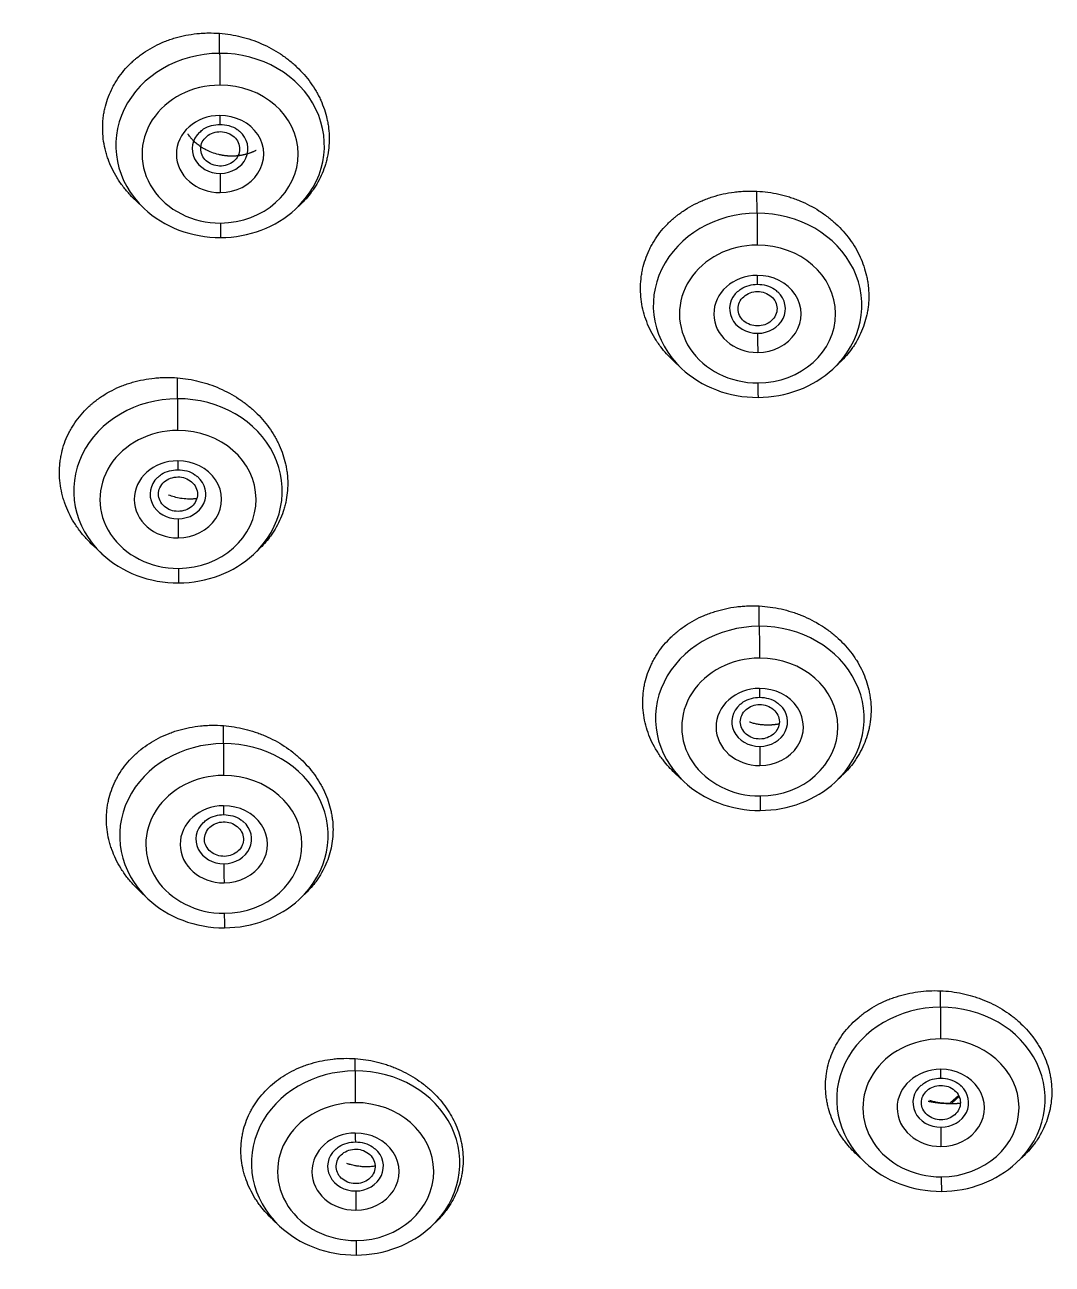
# Model space of a CAD drawing. Header units: millimetres. Extents: x 11618 to 13994, y -5897 to -2537.
# Drawn here: x 12345.42 to 12363.85, y -3998.2 to -3975.97 of the extents above; entities that cross this region are included whole.
import ezdxf

# ---------------------------------------------------------------- set-up
doc = ezdxf.new("R2010")
doc.units = ezdxf.units.MM
doc.layers.add('DIM', color=3, linetype='Continuous', lineweight=13)
doc.styles.get("Standard").update_dxf_attribs({"font": 'arial.ttf'})
doc.dimstyles.get("Standard").update_dxf_attribs({"dimtxt": 0.18, "dimasz": 0.18, "dimexe": 0.18, "dimexo": 0.0625, "dimgap": 0.09, "dimtad": 0, "dimtih": 1, "dimtoh": 1, "dimdec": 1, "dimdsep": 46, "dimtxsty": 'Standard', "dimcen": 0.09, "dimadec": 0, "dimazin": 0, "dimtfac": 1, "dimtdec": 1, "dimtofl": 0, "dimtmove": 0, "dimatfit": 3, "dimfxl": 1, "dimtolj": 1, "dimtzin": 0, "dimarcsym": 0})

# ---------------------------------------------------------------- blocks, each defined once
blk = doc.blocks.new('*D7')
at = {"layer": 'Defpoints', "color": 0, "transparency": 16777216}
for p in [(12331.318, -3489.71), (12736.437, -5533.88), (12816.946, -5533.88)]:
    blk.add_point(p, dxfattribs=at)
at = {"layer": 'DIM', "color": 0, "lineweight": -2, "transparency": 16777216}
for p, q in [((12331.381, -3489.71), (12817.126, -3489.71)), ((12816.946, -3507.71), (12816.946, -4494.996)), ((12816.946, -5515.88), (12816.946, -4528.595)), ((12736.499, -5533.88), (12817.126, -5533.88))]:
    blk.add_line(p, q, dxfattribs=at)
at = {"layer": 'DIM', "color": 0, "transparency": 16777216}
for points in [[(12813.946, -3507.71), (12819.946, -3507.71), (12816.946, -3489.71)], [(12813.946, -5515.88), (12819.946, -5515.88), (12816.946, -5533.88)]]:
    blk.add_solid(points, dxfattribs=at)
at = {"layer": 'DIM', "color": 3, "transparency": 16777216, "insert": (12816.946, -4511.795), "char_height": 18, "attachment_point": 5}
blk.add_mtext('\\A1;(2280)', dxfattribs=at)

msp = doc.modelspace()

# ---------------------------------------------------------------- linework, layer by layer
at = {"linetype": 'Continuous', "lineweight": 13}
for p, q in [((12348.917, -3976.485), (12348.917, -3976.124)), ((12358.554, -3979.351), (12358.553, -3978.955)), ((12348.161, -3982.677), (12348.161, -3982.302)), ((12358.595, -3986.758), (12358.594, -3986.393)), ((12348.985, -3988.862), (12348.984, -3988.539)), ((12361.842, -3993.588), (12361.842, -3993.293)), ((12351.347, -3994.731), (12351.347, -3994.509)), ((12362.177, -3995.191), (12362.054, -3995.301))]:
    msp.add_line(p, q, dxfattribs=at)
at = {"linetype": 'Continuous', "lineweight": 18}
for p, q in [((12347.414, -3979.125), (12347.563, -3979.266)), ((12350.289, -3979.266), (12350.36, -3979.199)), ((12357.05, -3981.991), (12357.2, -3982.132)), ((12359.926, -3982.132), (12360.022, -3982.043)), ((12346.641, -3985.301), (12346.808, -3985.458)), ((12349.534, -3985.458), (12349.618, -3985.379)), ((12357.083, -3989.391), (12357.241, -3989.539)), ((12359.967, -3989.539), (12360.07, -3989.443)), ((12347.473, -3991.495), (12347.631, -3991.643)), ((12350.357, -3991.643), (12350.436, -3991.569)), ((12362.169, -3995.175), (12362.025, -3995.303)), ((12360.344, -3996.232), (12360.488, -3996.369)), ((12363.215, -3996.369), (12363.318, -3996.272)), ((12349.865, -3997.392), (12349.993, -3997.512)), ((12352.719, -3997.512), (12352.779, -3997.455))]:
    msp.add_line(p, q, dxfattribs=at)
at = {"linetype": 'Continuous', "lineweight": 13}
for centre, major_axis, ratio, start_param, end_param in [((12348.926, -3978.135), (-1.87, 0), 0.882948, 4.717224, 7.037094), ((12348.926, -3978.135), (-1.87, 0), 0.882948, 2.377964, 4.717224), ((12348.92, -3976.819), (0.002, -0.5), 0.00227, 3.979346, 5.201076), ((12348.926, -3978.29), (1.4, 0), 0.882948, 1.575631, 4.717224), ((12348.926, -3978.29), (1.4, 0), 0.882948, 4.717224, 7.858816), ((12348.925, -3978.289), (-0.783, 0), 0.882948, 4.717224, 7.858816), ((12348.925, -3978.289), (-0.783, 0), 0.882948, 1.575631, 4.717224), ((12348.921, -3977.457), (0.001, -0.3), 0.00227, 5.201076, 6.276176), ((12348.929, -3978.84), (-0.001, 0.3), 0.00227, 0.828524, 2.059484), ((12358.563, -3981.002), (-1.87, 0), 0.882948, 4.717224, 7.037094), ((12358.563, -3981.002), (-1.87, 0), 0.882948, 2.377964, 4.717224), ((12358.556, -3979.686), (0.002, -0.5), 0.00227, 3.979346, 5.201076), ((12348.933, -3979.291), (-0.002, 0.5), 0.00227, 2.059484, 3.281214), ((12358.563, -3981.157), (1.4, 0), 0.882948, 1.575631, 4.717224), ((12358.563, -3981.157), (1.4, 0), 0.882948, 4.717224, 7.858816), ((12358.562, -3981.156), (-0.783, 0), 0.882948, 4.717224, 7.858816), ((12358.562, -3981.156), (-0.783, 0), 0.882948, 1.575631, 4.717224), ((12358.558, -3980.324), (0.001, -0.3), 0.00227, 5.201076, 6.276176), ((12358.566, -3981.706), (-0.001, 0.3), 0.00227, 0.828524, 2.059484), ((12358.57, -3982.158), (-0.002, 0.5), 0.00227, 2.059484, 3.281214), ((12348.171, -3984.328), (-1.87, 0), 0.882948, 4.717224, 7.037094), ((12348.171, -3984.328), (-1.87, 0), 0.882948, 2.377964, 4.717224), ((12348.164, -3983.011), (0.002, -0.5), 0.00227, 3.979346, 5.201076), ((12348.171, -3984.482), (1.4, 0), 0.882948, 1.575631, 4.717224), ((12348.171, -3984.482), (1.4, 0), 0.882948, 4.717224, 7.858816), ((12348.169, -3984.481), (-0.783, 0), 0.882948, 4.717224, 7.858816), ((12348.169, -3984.481), (-0.783, 0), 0.882948, 1.575631, 4.717224), ((12348.165, -3983.649), (0.001, -0.3), 0.00227, 5.201076, 6.276176), ((12348.173, -3985.032), (-0.001, 0.3), 0.00227, 0.828524, 2.059484), ((12348.177, -3985.483), (-0.002, 0.5), 0.00227, 2.059484, 3.281214), ((12358.604, -3988.409), (-1.87, 0), 0.882948, 4.717224, 7.037094), ((12358.604, -3988.409), (-1.87, 0), 0.882948, 2.377964, 4.717224), ((12358.597, -3987.093), (0.002, -0.5), 0.00227, 3.979346, 5.201076), ((12358.604, -3988.564), (1.4, 0), 0.882948, 1.575631, 4.717224), ((12358.604, -3988.564), (1.4, 0), 0.882948, 4.717224, 7.858816), ((12358.602, -3988.563), (-0.783, 0), 0.882948, 4.717224, 7.858816), ((12358.602, -3988.563), (-0.783, 0), 0.882948, 1.575631, 4.717224), ((12358.598, -3987.731), (0.001, -0.3), 0.00227, 5.201076, 6.276176), ((12348.994, -3990.513), (-1.87, 0), 0.882948, 4.717224, 7.037094), ((12348.994, -3990.513), (-1.87, 0), 0.882948, 2.377964, 4.717224), ((12348.987, -3989.197), (0.002, -0.5), 0.00227, 3.979346, 5.201076), ((12358.606, -3989.113), (-0.001, 0.3), 0.00227, 0.828524, 2.059484), ((12348.994, -3990.668), (1.4, 0), 0.882948, 1.575631, 4.717224), ((12348.994, -3990.668), (1.4, 0), 0.882948, 4.717224, 7.858816), ((12358.611, -3989.565), (-0.002, 0.5), 0.00227, 2.059484, 3.281214), ((12348.992, -3990.667), (-0.783, 0), 0.882948, 4.717224, 7.858816), ((12348.992, -3990.667), (-0.783, 0), 0.882948, 1.575631, 4.717224), ((12348.988, -3989.835), (0.001, -0.3), 0.00227, 5.201076, 6.276176), ((12348.996, -3991.217), (-0.001, 0.3), 0.00227, 0.828524, 2.059484), ((12349.001, -3991.669), (-0.002, 0.5), 0.00227, 2.059484, 3.281214), ((12361.852, -3995.239), (-1.87, 0), 0.882948, 4.717224, 7.037094), ((12361.852, -3995.239), (-1.87, 0), 0.882948, 2.377964, 4.717224), ((12361.845, -3993.922), (0.002, -0.5), 0.00227, 3.979346, 5.201076), ((12361.852, -3995.393), (1.4, 0), 0.882948, 1.575631, 4.717224), ((12361.852, -3995.393), (1.4, 0), 0.882948, 4.717224, 7.858816), ((12351.356, -3996.382), (-1.87, 0), 0.882948, 4.717224, 7.037094), ((12351.356, -3996.382), (-1.87, 0), 0.882948, 2.377964, 4.717224), ((12351.349, -3995.065), (0.002, -0.5), 0.00227, 3.979346, 5.201076), ((12361.849, -3995.393), (-0.783, 0), 0.882948, 4.717224, 7.858816), ((12361.849, -3995.393), (-0.783, 0), 0.882948, 1.575631, 4.717224), ((12361.846, -3994.561), (0.001, -0.3), 0.00227, 5.201076, 6.276176), ((12351.356, -3996.536), (1.4, 0), 0.882948, 1.575631, 4.717224), ((12351.356, -3996.536), (1.4, 0), 0.882948, 4.717224, 7.858816), ((12351.354, -3996.536), (-0.783, 0), 0.882948, 4.717224, 7.858816), ((12351.354, -3996.536), (-0.783, 0), 0.882948, 1.575631, 4.717224), ((12351.35, -3995.704), (0.001, -0.3), 0.00227, 5.201076, 6.276176), ((12361.853, -3995.943), (-0.001, 0.3), 0.00227, 0.828524, 2.059484), ((12361.858, -3996.394), (-0.002, 0.5), 0.00227, 2.059484, 3.281214), ((12351.358, -3997.086), (-0.001, 0.3), 0.00227, 0.828524, 2.059484), ((12351.363, -3997.538), (-0.002, 0.5), 0.00227, 2.059484, 3.281214)]:
    msp.add_ellipse(centre, major_axis=major_axis, ratio=ratio, start_param=start_param, end_param=end_param, dxfattribs=at)
at = {"linetype": 'Continuous', "lineweight": 18}
for centre, major_axis, start_param, end_param in [((12348.925, -3978.195), (-0.5, 0), 1.575631, 3.936194), ((12348.925, -3978.195), (-0.5, 0), 5.53772, 7.858816), ((12348.926, -3978.135), (-1.87, 0), 0.753908, 1.575631), ((12348.926, -3978.135), (-1.87, 0), 1.575631, 2.377964), ((12358.562, -3981.062), (0.5, 0), 2.349395, 4.717224), ((12358.562, -3981.062), (0.5, 0), 4.717224, 7.03081), ((12358.563, -3981.002), (-1.87, 0), 0.753908, 1.575631), ((12358.563, -3981.002), (-1.87, 0), 1.575631, 2.377964), ((12348.169, -3984.388), (-0.5, 0), 5.53772, 7.858816), ((12348.169, -3984.388), (-0.5, 0), 1.575631, 3.936194), ((12348.171, -3984.328), (-1.87, 0), 0.753908, 1.575631), ((12348.171, -3984.328), (-1.87, 0), 1.575631, 2.377964), ((12358.602, -3988.469), (0.5, 0), 2.349395, 4.717224), ((12358.602, -3988.469), (0.5, 0), 4.717224, 7.03081), ((12358.604, -3988.409), (-1.87, 0), 0.753908, 1.575631), ((12358.604, -3988.409), (-1.87, 0), 1.575631, 2.377964), ((12348.992, -3990.573), (-0.5, 0), 5.53772, 7.858816), ((12348.992, -3990.573), (-0.5, 0), 1.575631, 3.936194), ((12348.994, -3990.513), (-1.87, 0), 0.753908, 1.575631), ((12348.994, -3990.513), (-1.87, 0), 1.575631, 2.377964), ((12361.849, -3995.299), (0.5, 0), 2.349395, 4.717224), ((12361.849, -3995.299), (0.5, 0), 4.717224, 7.03081), ((12351.354, -3996.442), (-0.5, 0), 5.53772, 7.858816), ((12351.354, -3996.442), (-0.5, 0), 1.575631, 3.936194), ((12361.852, -3995.239), (-1.87, 0), 0.753908, 1.575631), ((12361.852, -3995.239), (-1.87, 0), 1.575631, 2.377964), ((12351.356, -3996.382), (-1.87, 0), 0.753908, 1.575631), ((12351.356, -3996.382), (-1.87, 0), 1.575631, 2.377964)]:
    msp.add_ellipse(centre, major_axis=major_axis, ratio=0.882948, start_param=start_param, end_param=end_param, dxfattribs=at)
for points, knots in [([(12347.413, -3979.124), (12347.378, -3979.091), (12347.299, -3979.011), (12347.227, -3978.926), (12347.168, -3978.849), (12347.149, -3978.823), (12347.112, -3978.769), (12347.095, -3978.742), (12347.045, -3978.66), (12346.985, -3978.549), (12346.937, -3978.434), (12346.906, -3978.347), (12346.892, -3978.302), (12346.879, -3978.257), (12346.871, -3978.227), (12346.867, -3978.212), (12346.849, -3978.137), (12346.828, -3978.016), (12346.817, -3977.835), (12346.822, -3977.715), (12346.832, -3977.624), (12346.836, -3977.594), (12346.846, -3977.534), (12346.852, -3977.505), (12346.872, -3977.417), (12346.905, -3977.301), (12346.951, -3977.19), (12346.991, -3977.108), (12347.005, -3977.081), (12347.034, -3977.028), (12347.05, -3977.001), (12347.099, -3976.924), (12347.17, -3976.824), (12347.252, -3976.733), (12347.318, -3976.666), (12347.351, -3976.634), (12347.387, -3976.603), (12347.411, -3976.582), (12347.423, -3976.572), (12347.484, -3976.522), (12347.587, -3976.447), (12347.752, -3976.351), (12347.87, -3976.296), (12347.961, -3976.26), (12347.992, -3976.248), (12348.055, -3976.226), (12348.086, -3976.216), (12348.181, -3976.188), (12348.309, -3976.157), (12348.441, -3976.137), (12348.542, -3976.126), (12348.576, -3976.123), (12348.643, -3976.119), (12348.678, -3976.118), (12348.78, -3976.117), (12348.848, -3976.119), (12348.917, -3976.124)], [0, 0, 0, 0, 0.030579, 0.072728, 0.072728, 0.093802, 0.093802, 0.114876, 0.114876, 0.157025, 0.199174, 0.199174, 0.220248, 0.230785, 0.230785, 0.241323, 0.241323, 0.283471, 0.32562, 0.367769, 0.367769, 0.388843, 0.388843, 0.409918, 0.409918, 0.452066, 0.494215, 0.494215, 0.515289, 0.515289, 0.536364, 0.536364, 0.578513, 0.620661, 0.620661, 0.641736, 0.652273, 0.652273, 0.66281, 0.66281, 0.704959, 0.747108, 0.789256, 0.789256, 0.810331, 0.810331, 0.831405, 0.831405, 0.873554, 0.915703, 0.915703, 0.936777, 0.936777, 0.957851, 0.957851, 1, 1, 1, 1]), ([(12348.917, -3976.124), (12349.047, -3976.134), (12349.175, -3976.154), (12349.425, -3976.216), (12349.548, -3976.258), (12349.787, -3976.362), (12349.9, -3976.423), (12350.059, -3976.528), (12350.111, -3976.566), (12350.185, -3976.625), (12350.21, -3976.645), (12350.258, -3976.687), (12350.281, -3976.708), (12350.395, -3976.817), (12350.476, -3976.91), (12350.583, -3977.059), (12350.616, -3977.11), (12350.662, -3977.189), (12350.677, -3977.216), (12350.705, -3977.269), (12350.718, -3977.296), (12350.779, -3977.432), (12350.817, -3977.544), (12350.849, -3977.687), (12350.855, -3977.716), (12350.865, -3977.774), (12350.869, -3977.803), (12350.879, -3977.89), (12350.882, -3977.948), (12350.883, -3978.121), (12350.872, -3978.235), (12350.841, -3978.377), (12350.835, -3978.405), (12350.819, -3978.461), (12350.811, -3978.488), (12350.784, -3978.57), (12350.742, -3978.677), (12350.688, -3978.78), (12350.643, -3978.855), (12350.628, -3978.879), (12350.595, -3978.928), (12350.578, -3978.952), (12350.501, -3979.055), (12350.435, -3979.129), (12350.362, -3979.198)], [0, 0, 0, 0, 0.084443, 0.084443, 0.168887, 0.168887, 0.25333, 0.25333, 0.295552, 0.295552, 0.316663, 0.316663, 0.337774, 0.337774, 0.422217, 0.422217, 0.464439, 0.464439, 0.48555, 0.48555, 0.506661, 0.506661, 0.591104, 0.591104, 0.612215, 0.612215, 0.633326, 0.633326, 0.675547, 0.675547, 0.759991, 0.759991, 0.781102, 0.781102, 0.802212, 0.802212, 0.844434, 0.886656, 0.886656, 0.907767, 0.907767, 0.928878, 0.928878, 1, 1, 1, 1]), ([(12348.563, -3977.899), (12348.582, -3977.877), (12348.639, -3977.825), (12348.768, -3977.772), (12348.87, -3977.758), (12348.922, -3977.757)], [0, 0, 0, 0, 0.24821, 0.643629, 1, 1, 1, 1]), ([(12348.922, -3977.757), (12348.98, -3977.758), (12349.088, -3977.773), (12349.212, -3977.826), (12349.26, -3977.872), (12349.272, -3977.886)], [0, 0, 0, 0, 0.410705, 0.836907, 1, 1, 1, 1]), ([(12349.575, -3978.223), (12349.572, -3978.224), (12349.563, -3978.229), (12349.549, -3978.236), (12349.532, -3978.244), (12349.514, -3978.251), (12349.497, -3978.258), (12349.479, -3978.265), (12349.461, -3978.271), (12349.443, -3978.278), (12349.425, -3978.283), (12349.407, -3978.289), (12349.388, -3978.294), (12349.369, -3978.299), (12349.351, -3978.303), (12349.332, -3978.307), (12349.313, -3978.311), (12349.294, -3978.314), (12349.275, -3978.317), (12349.256, -3978.32), (12349.237, -3978.322), (12349.217, -3978.324), (12349.198, -3978.325), (12349.179, -3978.326), (12349.16, -3978.327), (12349.141, -3978.327), (12349.122, -3978.327), (12349.103, -3978.326), (12349.084, -3978.326), (12349.065, -3978.324), (12349.046, -3978.323), (12349.027, -3978.321), (12349.009, -3978.319), (12348.99, -3978.316), (12348.971, -3978.313), (12348.952, -3978.31), (12348.933, -3978.306), (12348.915, -3978.302), (12348.861, -3978.29), (12348.778, -3978.264), (12348.675, -3978.218), (12348.588, -3978.167), (12348.517, -3978.114), (12348.462, -3978.064), (12348.419, -3978.02), (12348.389, -3977.984), (12348.368, -3977.957), (12348.357, -3977.94), (12348.351, -3977.932), (12348.35, -3977.93)], [0, 0, 0, 0, 0.007893, 0.02171, 0.035559, 0.049436, 0.063338, 0.07726, 0.091199, 0.105152, 0.119112, 0.133077, 0.14704, 0.160998, 0.174944, 0.188873, 0.202781, 0.216662, 0.230509, 0.244319, 0.258083, 0.271801, 0.285477, 0.299117, 0.312724, 0.326305, 0.339865, 0.353409, 0.366942, 0.380467, 0.393991, 0.407517, 0.421049, 0.434592, 0.44815, 0.461726, 0.475323, 0.488946, 0.502597, 0.593007, 0.67468, 0.748273, 0.813652, 0.869824, 0.916128, 0.952246, 0.97806, 0.993539, 1, 1, 1, 1]), ([(12357.049, -3981.99), (12356.968, -3981.914), (12356.894, -3981.833), (12356.809, -3981.72), (12356.79, -3981.694), (12356.763, -3981.655), (12356.754, -3981.641), (12356.737, -3981.615), (12356.694, -3981.547), (12356.627, -3981.423), (12356.58, -3981.309), (12356.539, -3981.192), (12356.521, -3981.133), (12356.493, -3981.013), (12356.472, -3980.893), (12356.461, -3980.712), (12356.467, -3980.592), (12356.475, -3980.516), (12356.476, -3980.501), (12356.481, -3980.471), (12356.483, -3980.456), (12356.49, -3980.411), (12356.496, -3980.381), (12356.529, -3980.234), (12356.568, -3980.12), (12356.633, -3979.983), (12356.647, -3979.956), (12356.677, -3979.902), (12356.692, -3979.875), (12356.741, -3979.797), (12356.811, -3979.696), (12356.933, -3979.555), (12357.026, -3979.469), (12357.087, -3979.418), (12357.099, -3979.408), (12357.124, -3979.388), (12357.162, -3979.359), (12357.201, -3979.331), (12357.28, -3979.277), (12357.39, -3979.21), (12357.507, -3979.153), (12357.598, -3979.114), (12357.629, -3979.102), (12357.691, -3979.078), (12357.723, -3979.067), (12357.881, -3979.017), (12358.011, -3978.988), (12358.178, -3978.966), (12358.212, -3978.963), (12358.28, -3978.957), (12358.314, -3978.955), (12358.416, -3978.951), (12358.485, -3978.952), (12358.553, -3978.955)], [0, 0, 0, 0, 0.071887, 0.071887, 0.09298, 0.09298, 0.103527, 0.103527, 0.114074, 0.156261, 0.198448, 0.198448, 0.240634, 0.240634, 0.282821, 0.325008, 0.367195, 0.367195, 0.377742, 0.377742, 0.388289, 0.388289, 0.409382, 0.409382, 0.493756, 0.493756, 0.51485, 0.51485, 0.535943, 0.535943, 0.57813, 0.620317, 0.662504, 0.662504, 0.673051, 0.673051, 0.683598, 0.704691, 0.704691, 0.746878, 0.789065, 0.789065, 0.810159, 0.810159, 0.831252, 0.831252, 0.915626, 0.915626, 0.93672, 0.93672, 0.957813, 0.957813, 1, 1, 1, 1]), ([(12358.553, -3978.955), (12358.686, -3978.962), (12358.816, -3978.98), (12359.008, -3979.023), (12359.071, -3979.039), (12359.165, -3979.069), (12359.196, -3979.08), (12359.257, -3979.102), (12359.288, -3979.114), (12359.441, -3979.177), (12359.556, -3979.237), (12359.719, -3979.34), (12359.771, -3979.377), (12359.847, -3979.436), (12359.872, -3979.456), (12359.921, -3979.497), (12359.945, -3979.519), (12360.061, -3979.626), (12360.144, -3979.719), (12360.253, -3979.869), (12360.287, -3979.92), (12360.349, -3980.027), (12360.378, -3980.081), (12360.453, -3980.245), (12360.491, -3980.358), (12360.524, -3980.503), (12360.53, -3980.532), (12360.54, -3980.59), (12360.544, -3980.62), (12360.554, -3980.708), (12360.561, -3980.825), (12360.556, -3980.941), (12360.547, -3981.028), (12360.543, -3981.057), (12360.534, -3981.115), (12360.528, -3981.144), (12360.497, -3981.288), (12360.46, -3981.399), (12360.387, -3981.559), (12360.359, -3981.611), (12360.314, -3981.688), (12360.298, -3981.713), (12360.264, -3981.763), (12360.247, -3981.788), (12360.167, -3981.894), (12360.099, -3981.97), (12360.023, -3982.041)], [0, 0, 0, 0, 0.08436, 0.08436, 0.12654, 0.12654, 0.147629, 0.147629, 0.168719, 0.168719, 0.253079, 0.253079, 0.295259, 0.295259, 0.316349, 0.316349, 0.337439, 0.337439, 0.421799, 0.421799, 0.463978, 0.463978, 0.506158, 0.506158, 0.590518, 0.590518, 0.611608, 0.611608, 0.632698, 0.632698, 0.674878, 0.717058, 0.717058, 0.738147, 0.738147, 0.759237, 0.759237, 0.843597, 0.843597, 0.885777, 0.885777, 0.906867, 0.906867, 0.927957, 0.927957, 1, 1, 1, 1]), ([(12358.214, -3980.754), (12358.23, -3980.736), (12358.282, -3980.689), (12358.406, -3980.639), (12358.508, -3980.625), (12358.56, -3980.624)], [0, 0, 0, 0, 0.206446, 0.623832, 1, 1, 1, 1]), ([(12358.56, -3980.624), (12358.617, -3980.624), (12358.725, -3980.64), (12358.855, -3980.696), (12358.908, -3980.747), (12358.923, -3980.766)], [0, 0, 0, 0, 0.388964, 0.792604, 1, 1, 1, 1]), ([(12346.639, -3985.3), (12346.606, -3985.268), (12346.527, -3985.189), (12346.455, -3985.104), (12346.396, -3985.027), (12346.377, -3985.001), (12346.34, -3984.947), (12346.322, -3984.92), (12346.272, -3984.838), (12346.211, -3984.726), (12346.163, -3984.611), (12346.132, -3984.523), (12346.117, -3984.478), (12346.104, -3984.433), (12346.096, -3984.403), (12346.093, -3984.388), (12346.075, -3984.312), (12346.053, -3984.191), (12346.042, -3984.009), (12346.048, -3983.888), (12346.058, -3983.798), (12346.062, -3983.767), (12346.072, -3983.708), (12346.078, -3983.678), (12346.098, -3983.59), (12346.131, -3983.474), (12346.178, -3983.363), (12346.218, -3983.281), (12346.232, -3983.254), (12346.262, -3983.2), (12346.278, -3983.174), (12346.327, -3983.096), (12346.399, -3982.997), (12346.482, -3982.905), (12346.548, -3982.839), (12346.582, -3982.807), (12346.618, -3982.776), (12346.642, -3982.755), (12346.654, -3982.745), (12346.716, -3982.695), (12346.82, -3982.621), (12346.986, -3982.524), (12347.105, -3982.47), (12347.197, -3982.434), (12347.229, -3982.422), (12347.292, -3982.401), (12347.323, -3982.391), (12347.419, -3982.363), (12347.548, -3982.332), (12347.682, -3982.313), (12347.783, -3982.303), (12347.817, -3982.3), (12347.885, -3982.296), (12347.92, -3982.295), (12348.023, -3982.294), (12348.092, -3982.296), (12348.161, -3982.302)], [0, 0, 0, 0, 0.029515, 0.07171, 0.07171, 0.092808, 0.092808, 0.113905, 0.113905, 0.1561, 0.198295, 0.198295, 0.219393, 0.229942, 0.229942, 0.24049, 0.24049, 0.282685, 0.32488, 0.367075, 0.367075, 0.388173, 0.388173, 0.40927, 0.40927, 0.451465, 0.49366, 0.49366, 0.514758, 0.514758, 0.535855, 0.535855, 0.57805, 0.620245, 0.620245, 0.641343, 0.651891, 0.651891, 0.66244, 0.66244, 0.704635, 0.74683, 0.789025, 0.789025, 0.810123, 0.810123, 0.83122, 0.83122, 0.873415, 0.91561, 0.91561, 0.936708, 0.936708, 0.957805, 0.957805, 1, 1, 1, 1]), ([(12348.161, -3982.302), (12348.292, -3982.312), (12348.421, -3982.333), (12348.61, -3982.381), (12348.672, -3982.399), (12348.795, -3982.441), (12348.856, -3982.465), (12349.037, -3982.544), (12349.15, -3982.605), (12349.311, -3982.711), (12349.362, -3982.748), (12349.437, -3982.808), (12349.462, -3982.828), (12349.51, -3982.87), (12349.534, -3982.891), (12349.648, -3983), (12349.73, -3983.094), (12349.837, -3983.243), (12349.871, -3983.295), (12349.917, -3983.374), (12349.932, -3983.401), (12349.96, -3983.455), (12349.973, -3983.482), (12350.035, -3983.618), (12350.073, -3983.73), (12350.105, -3983.873), (12350.111, -3983.902), (12350.12, -3983.96), (12350.125, -3983.989), (12350.135, -3984.076), (12350.138, -3984.134), (12350.139, -3984.307), (12350.127, -3984.421), (12350.097, -3984.563), (12350.09, -3984.591), (12350.075, -3984.647), (12350.066, -3984.674), (12350.039, -3984.756), (12349.996, -3984.863), (12349.942, -3984.965), (12349.897, -3985.04), (12349.882, -3985.065), (12349.849, -3985.113), (12349.831, -3985.137), (12349.755, -3985.238), (12349.691, -3985.31), (12349.619, -3985.377)], [0, 0, 0, 0, 0.08459, 0.08459, 0.126885, 0.126885, 0.16918, 0.16918, 0.25377, 0.25377, 0.296064, 0.296064, 0.317212, 0.317212, 0.338359, 0.338359, 0.422949, 0.422949, 0.465244, 0.465244, 0.486392, 0.486392, 0.507539, 0.507539, 0.592129, 0.592129, 0.613276, 0.613276, 0.634424, 0.634424, 0.676719, 0.676719, 0.761309, 0.761309, 0.782456, 0.782456, 0.803604, 0.803604, 0.845898, 0.888193, 0.888193, 0.909341, 0.909341, 0.930488, 0.930488, 1, 1, 1, 1]), ([(12347.807, -3984.092), (12347.826, -3984.069), (12347.883, -3984.018), (12348.012, -3983.964), (12348.114, -3983.95), (12348.166, -3983.949)], [0, 0, 0, 0, 0.24821, 0.643629, 1, 1, 1, 1]), ([(12348.166, -3983.949), (12348.224, -3983.95), (12348.332, -3983.965), (12348.456, -3984.018), (12348.504, -3984.064), (12348.516, -3984.078)], [0, 0, 0, 0, 0.410705, 0.836907, 1, 1, 1, 1]), ([(12348.51, -3984.469), (12348.505, -3984.47), (12348.494, -3984.471), (12348.476, -3984.473), (12348.458, -3984.474), (12348.439, -3984.475), (12348.42, -3984.476), (12348.401, -3984.477), (12348.382, -3984.477), (12348.362, -3984.476), (12348.307, -3984.475), (12348.221, -3984.466), (12348.108, -3984.442), (12348.037, -3984.417), (12348.003, -3984.403), (12348, -3984.402)], [0, 0, 0, 0, 0.028816, 0.065193, 0.101587, 0.13801, 0.174472, 0.210983, 0.247553, 0.28419, 0.320903, 0.564056, 0.783708, 0.981631, 1, 1, 1, 1]), ([(12357.082, -3989.39), (12357.004, -3989.317), (12356.933, -3989.238), (12356.849, -3989.129), (12356.83, -3989.104), (12356.803, -3989.064), (12356.794, -3989.051), (12356.777, -3989.024), (12356.735, -3988.958), (12356.667, -3988.835), (12356.596, -3988.665), (12356.562, -3988.547), (12356.534, -3988.428), (12356.523, -3988.369), (12356.509, -3988.249), (12356.501, -3988.13), (12356.507, -3988.011), (12356.515, -3987.936), (12356.517, -3987.921), (12356.521, -3987.892), (12356.524, -3987.877), (12356.531, -3987.832), (12356.537, -3987.803), (12356.57, -3987.657), (12356.609, -3987.544), (12356.674, -3987.409), (12356.688, -3987.382), (12356.718, -3987.328), (12356.733, -3987.302), (12356.782, -3987.224), (12356.853, -3987.124), (12356.975, -3986.986), (12357.067, -3986.901), (12357.128, -3986.85), (12357.14, -3986.84), (12357.165, -3986.82), (12357.203, -3986.791), (12357.242, -3986.764), (12357.322, -3986.71), (12357.431, -3986.644), (12357.548, -3986.588), (12357.639, -3986.55), (12357.67, -3986.537), (12357.732, -3986.514), (12357.764, -3986.504), (12357.922, -3986.454), (12358.052, -3986.425), (12358.219, -3986.404), (12358.253, -3986.401), (12358.32, -3986.395), (12358.354, -3986.393), (12358.457, -3986.39), (12358.525, -3986.39), (12358.594, -3986.393)], [0, 0, 0, 0, 0.069964, 0.069964, 0.091101, 0.091101, 0.10167, 0.10167, 0.112238, 0.154513, 0.196787, 0.239062, 0.239062, 0.281336, 0.281336, 0.32361, 0.365885, 0.365885, 0.376453, 0.376453, 0.387022, 0.387022, 0.408159, 0.408159, 0.492708, 0.492708, 0.513845, 0.513845, 0.534982, 0.534982, 0.577256, 0.619531, 0.661805, 0.661805, 0.672374, 0.672374, 0.682942, 0.704079, 0.704079, 0.746354, 0.788628, 0.788628, 0.809765, 0.809765, 0.830903, 0.830903, 0.915451, 0.915451, 0.936588, 0.936588, 0.957726, 0.957726, 1, 1, 1, 1]), ([(12358.594, -3986.393), (12358.727, -3986.4), (12358.857, -3986.418), (12359.048, -3986.461), (12359.112, -3986.478), (12359.205, -3986.507), (12359.236, -3986.517), (12359.298, -3986.54), (12359.329, -3986.552), (12359.482, -3986.614), (12359.597, -3986.673), (12359.76, -3986.776), (12359.812, -3986.813), (12359.888, -3986.871), (12359.913, -3986.891), (12359.962, -3986.932), (12359.986, -3986.953), (12360.102, -3987.06), (12360.185, -3987.152), (12360.276, -3987.275), (12360.293, -3987.3), (12360.327, -3987.351), (12360.344, -3987.377), (12360.39, -3987.456), (12360.419, -3987.51), (12360.494, -3987.672), (12360.532, -3987.784), (12360.565, -3987.927), (12360.571, -3987.956), (12360.581, -3988.014), (12360.585, -3988.043), (12360.595, -3988.13), (12360.602, -3988.246), (12360.596, -3988.361), (12360.587, -3988.447), (12360.583, -3988.476), (12360.574, -3988.533), (12360.569, -3988.562), (12360.538, -3988.704), (12360.5, -3988.814), (12360.427, -3988.972), (12360.399, -3989.023), (12360.361, -3989.087), (12360.354, -3989.099), (12360.337, -3989.124), (12360.329, -3989.137), (12360.304, -3989.174), (12360.287, -3989.198), (12360.21, -3989.3), (12360.144, -3989.373), (12360.071, -3989.441)], [0, 0, 0, 0, 0.084572, 0.084572, 0.126858, 0.126858, 0.148001, 0.148001, 0.169144, 0.169144, 0.253716, 0.253716, 0.296002, 0.296002, 0.317145, 0.317145, 0.338288, 0.338288, 0.42286, 0.42286, 0.444003, 0.444003, 0.465146, 0.465146, 0.507432, 0.507432, 0.592004, 0.592004, 0.613147, 0.613147, 0.63429, 0.63429, 0.676576, 0.718862, 0.718862, 0.740005, 0.740005, 0.761148, 0.761148, 0.84572, 0.84572, 0.888006, 0.888006, 0.898577, 0.898577, 0.909149, 0.909149, 0.930292, 0.930292, 1, 1, 1, 1]), ([(12358.254, -3988.161), (12358.27, -3988.143), (12358.322, -3988.096), (12358.446, -3988.046), (12358.548, -3988.032), (12358.6, -3988.031)], [0, 0, 0, 0, 0.206446, 0.623832, 1, 1, 1, 1]), ([(12358.6, -3988.031), (12358.657, -3988.031), (12358.766, -3988.047), (12358.895, -3988.103), (12358.948, -3988.154), (12358.963, -3988.173)], [0, 0, 0, 0, 0.388964, 0.792604, 1, 1, 1, 1]), ([(12347.472, -3991.493), (12347.44, -3991.464), (12347.363, -3991.387), (12347.294, -3991.305), (12347.235, -3991.229), (12347.216, -3991.203), (12347.18, -3991.15), (12347.162, -3991.123), (12347.112, -3991.042), (12347.052, -3990.932), (12347.004, -3990.818), (12346.973, -3990.731), (12346.959, -3990.687), (12346.946, -3990.643), (12346.938, -3990.613), (12346.935, -3990.598), (12346.917, -3990.524), (12346.896, -3990.404), (12346.884, -3990.225), (12346.89, -3990.106), (12346.9, -3990.017), (12346.904, -3989.987), (12346.914, -3989.928), (12346.92, -3989.899), (12346.94, -3989.812), (12346.973, -3989.698), (12347.02, -3989.588), (12347.059, -3989.507), (12347.073, -3989.481), (12347.103, -3989.428), (12347.119, -3989.402), (12347.168, -3989.325), (12347.239, -3989.227), (12347.321, -3989.137), (12347.386, -3989.072), (12347.42, -3989.04), (12347.456, -3989.009), (12347.479, -3988.989), (12347.492, -3988.979), (12347.553, -3988.929), (12347.655, -3988.856), (12347.82, -3988.761), (12347.938, -3988.707), (12348.03, -3988.671), (12348.061, -3988.66), (12348.123, -3988.638), (12348.154, -3988.628), (12348.312, -3988.582), (12348.443, -3988.557), (12348.61, -3988.54), (12348.643, -3988.537), (12348.711, -3988.534), (12348.745, -3988.532), (12348.848, -3988.531), (12348.916, -3988.533), (12348.984, -3988.539)], [0, 0, 0, 0, 0.028306, 0.070553, 0.070553, 0.091677, 0.091677, 0.112801, 0.112801, 0.155049, 0.197296, 0.197296, 0.21842, 0.228982, 0.228982, 0.239544, 0.239544, 0.281791, 0.324039, 0.366286, 0.366286, 0.38741, 0.38741, 0.408534, 0.408534, 0.450782, 0.493029, 0.493029, 0.514153, 0.514153, 0.535277, 0.535277, 0.577524, 0.619772, 0.619772, 0.640896, 0.651458, 0.651458, 0.662019, 0.662019, 0.704267, 0.746515, 0.788762, 0.788762, 0.809886, 0.809886, 0.83101, 0.83101, 0.915505, 0.915505, 0.936629, 0.936629, 0.957752, 0.957752, 1, 1, 1, 1]), ([(12348.984, -3988.539), (12349.115, -3988.549), (12349.243, -3988.569), (12349.431, -3988.615), (12349.493, -3988.633), (12349.585, -3988.664), (12349.615, -3988.675), (12349.676, -3988.698), (12349.706, -3988.711), (12349.856, -3988.775), (12349.969, -3988.836), (12350.128, -3988.94), (12350.179, -3988.977), (12350.254, -3989.036), (12350.278, -3989.056), (12350.326, -3989.097), (12350.35, -3989.118), (12350.464, -3989.226), (12350.545, -3989.318), (12350.652, -3989.465), (12350.685, -3989.516), (12350.731, -3989.594), (12350.745, -3989.621), (12350.773, -3989.674), (12350.786, -3989.7), (12350.848, -3989.835), (12350.885, -3989.945), (12350.917, -3990.087), (12350.923, -3990.115), (12350.933, -3990.173), (12350.937, -3990.201), (12350.947, -3990.287), (12350.95, -3990.344), (12350.951, -3990.515), (12350.939, -3990.627), (12350.903, -3990.795), (12350.887, -3990.85), (12350.851, -3990.958), (12350.809, -3991.063), (12350.755, -3991.164), (12350.71, -3991.238), (12350.695, -3991.262), (12350.662, -3991.311), (12350.645, -3991.334), (12350.57, -3991.432), (12350.507, -3991.502), (12350.438, -3991.567)], [0, 0, 0, 0, 0.084703, 0.084703, 0.127054, 0.127054, 0.14823, 0.14823, 0.169405, 0.169405, 0.254108, 0.254108, 0.296459, 0.296459, 0.317635, 0.317635, 0.338811, 0.338811, 0.423514, 0.423514, 0.465865, 0.465865, 0.487041, 0.487041, 0.508216, 0.508216, 0.592919, 0.592919, 0.614095, 0.614095, 0.63527, 0.63527, 0.677622, 0.677622, 0.762324, 0.762324, 0.804676, 0.804676, 0.847027, 0.889378, 0.889378, 0.910554, 0.910554, 0.93173, 0.93173, 1, 1, 1, 1]), ([(12358.953, -3988.508), (12358.948, -3988.509), (12358.939, -3988.511), (12358.924, -3988.514), (12358.909, -3988.517), (12358.894, -3988.519), (12358.879, -3988.521), (12358.864, -3988.523), (12358.849, -3988.524), (12358.834, -3988.526), (12358.819, -3988.527), (12358.804, -3988.528), (12358.789, -3988.529), (12358.774, -3988.529), (12358.752, -3988.53), (12358.723, -3988.529), (12358.686, -3988.528), (12358.65, -3988.525), (12358.615, -3988.522), (12358.579, -3988.517), (12358.544, -3988.51), (12358.509, -3988.503), (12358.475, -3988.494), (12358.444, -3988.484), (12358.424, -3988.478), (12358.416, -3988.475)], [0, 0, 0, 0, 0.025281, 0.053458, 0.081545, 0.109548, 0.137475, 0.165331, 0.193123, 0.220857, 0.248539, 0.276174, 0.303767, 0.331324, 0.358848, 0.425722, 0.492215, 0.55839, 0.624314, 0.69006, 0.755704, 0.821329, 0.88702, 0.952868, 1, 1, 1, 1]), ([(12348.63, -3990.277), (12348.649, -3990.255), (12348.706, -3990.203), (12348.835, -3990.149), (12348.938, -3990.136), (12348.99, -3990.135)], [0, 0, 0, 0, 0.24821, 0.643629, 1, 1, 1, 1]), ([(12348.99, -3990.135), (12349.047, -3990.136), (12349.155, -3990.151), (12349.28, -3990.204), (12349.328, -3990.25), (12349.34, -3990.264)], [0, 0, 0, 0, 0.410705, 0.836907, 1, 1, 1, 1]), ([(12360.342, -3996.231), (12360.268, -3996.162), (12360.201, -3996.088), (12360.121, -3995.985), (12360.103, -3995.96), (12360.067, -3995.909), (12360.05, -3995.883), (12360.001, -3995.804), (12359.942, -3995.697), (12359.873, -3995.532), (12359.839, -3995.417), (12359.818, -3995.33), (12359.812, -3995.301), (12359.802, -3995.243), (12359.797, -3995.214), (12359.787, -3995.126), (12359.779, -3995.01), (12359.785, -3994.893), (12359.795, -3994.806), (12359.799, -3994.777), (12359.809, -3994.719), (12359.814, -3994.69), (12359.847, -3994.547), (12359.886, -3994.437), (12359.95, -3994.303), (12359.963, -3994.277), (12359.992, -3994.225), (12360.008, -3994.199), (12360.056, -3994.122), (12360.09, -3994.073), (12360.202, -3993.931), (12360.288, -3993.844), (12360.408, -3993.744), (12360.433, -3993.724), (12360.483, -3993.686), (12360.508, -3993.668), (12360.587, -3993.615), (12360.695, -3993.55), (12360.81, -3993.494), (12360.899, -3993.455), (12360.93, -3993.443), (12360.976, -3993.426), (12360.991, -3993.42), (12361.022, -3993.41), (12361.038, -3993.404), (12361.179, -3993.359), (12361.307, -3993.33), (12361.505, -3993.303), (12361.571, -3993.297), (12361.706, -3993.291), (12361.774, -3993.29), (12361.842, -3993.293)], [0, 0, 0, 0, 0.067619, 0.067619, 0.088809, 0.088809, 0.11, 0.11, 0.152381, 0.194762, 0.237143, 0.237143, 0.258333, 0.258333, 0.279524, 0.279524, 0.321905, 0.364286, 0.364286, 0.385476, 0.385476, 0.406667, 0.406667, 0.491428, 0.491428, 0.512619, 0.512619, 0.533809, 0.533809, 0.57619, 0.57619, 0.660952, 0.660952, 0.682143, 0.682143, 0.703333, 0.703333, 0.745714, 0.788095, 0.788095, 0.809286, 0.809286, 0.819881, 0.819881, 0.830476, 0.830476, 0.915238, 0.915238, 0.957619, 0.957619, 1, 1, 1, 1]), ([(12361.842, -3993.293), (12361.974, -3993.298), (12362.104, -3993.314), (12362.295, -3993.355), (12362.358, -3993.371), (12362.451, -3993.399), (12362.498, -3993.414), (12362.544, -3993.43), (12362.574, -3993.441), (12362.59, -3993.447), (12362.727, -3993.501), (12362.841, -3993.559), (12363.004, -3993.658), (12363.056, -3993.694), (12363.119, -3993.741), (12363.132, -3993.751), (12363.157, -3993.77), (12363.169, -3993.78), (12363.206, -3993.81), (12363.229, -3993.831), (12363.345, -3993.935), (12363.428, -3994.025), (12363.518, -3994.146), (12363.536, -3994.17), (12363.57, -3994.22), (12363.586, -3994.246), (12363.633, -3994.323), (12363.661, -3994.375), (12363.736, -3994.534), (12363.774, -3994.644), (12363.807, -3994.785), (12363.812, -3994.813), (12363.822, -3994.87), (12363.826, -3994.899), (12363.836, -3994.984), (12363.843, -3995.098), (12363.837, -3995.211), (12363.828, -3995.296), (12363.824, -3995.324), (12363.815, -3995.38), (12363.81, -3995.409), (12363.779, -3995.548), (12363.742, -3995.656), (12363.668, -3995.812), (12363.641, -3995.863), (12363.595, -3995.938), (12363.579, -3995.963), (12363.546, -3996.012), (12363.528, -3996.035), (12363.453, -3996.134), (12363.389, -3996.204), (12363.319, -3996.27)], [0, 0, 0, 0, 0.08473, 0.08473, 0.127094, 0.127094, 0.148277, 0.158868, 0.158868, 0.169459, 0.169459, 0.254189, 0.254189, 0.296554, 0.296554, 0.307145, 0.307145, 0.317736, 0.317736, 0.338918, 0.338918, 0.423648, 0.423648, 0.44483, 0.44483, 0.466013, 0.466013, 0.508378, 0.508378, 0.593107, 0.593107, 0.61429, 0.61429, 0.635472, 0.635472, 0.677837, 0.720202, 0.720202, 0.741384, 0.741384, 0.762567, 0.762567, 0.847296, 0.847296, 0.889661, 0.889661, 0.910843, 0.910843, 0.932026, 0.932026, 1, 1, 1, 1]), ([(12349.864, -3997.39), (12349.788, -3997.319), (12349.719, -3997.243), (12349.638, -3997.138), (12349.619, -3997.113), (12349.593, -3997.074), (12349.584, -3997.061), (12349.567, -3997.036), (12349.525, -3996.97), (12349.459, -3996.85), (12349.413, -3996.74), (12349.383, -3996.656), (12349.373, -3996.627), (12349.356, -3996.57), (12349.349, -3996.541), (12349.328, -3996.454), (12349.307, -3996.338), (12349.296, -3996.164), (12349.302, -3996.049), (12349.312, -3995.962), (12349.316, -3995.933), (12349.326, -3995.875), (12349.331, -3995.847), (12349.364, -3995.706), (12349.403, -3995.597), (12349.467, -3995.466), (12349.481, -3995.44), (12349.502, -3995.401), (12349.51, -3995.388), (12349.525, -3995.363), (12349.564, -3995.3), (12349.642, -3995.192), (12349.722, -3995.104), (12349.807, -3995.019), (12349.852, -3994.978), (12349.948, -3994.901), (12350.048, -3994.829), (12350.209, -3994.735), (12350.324, -3994.682), (12350.398, -3994.652), (12350.413, -3994.646), (12350.443, -3994.635), (12350.459, -3994.629), (12350.504, -3994.614), (12350.535, -3994.604), (12350.69, -3994.558), (12350.817, -3994.532), (12350.98, -3994.514), (12351.013, -3994.511), (12351.079, -3994.507), (12351.113, -3994.506), (12351.213, -3994.503), (12351.28, -3994.505), (12351.347, -3994.509)], [0, 0, 0, 0, 0.069197, 0.069197, 0.090351, 0.090351, 0.100929, 0.100929, 0.111506, 0.153815, 0.196124, 0.196124, 0.217279, 0.217279, 0.238434, 0.238434, 0.280743, 0.323052, 0.365361, 0.365361, 0.386516, 0.386516, 0.407671, 0.407671, 0.492289, 0.492289, 0.513444, 0.513444, 0.524021, 0.524021, 0.534598, 0.576908, 0.619217, 0.619217, 0.661526, 0.661526, 0.703835, 0.746145, 0.788454, 0.788454, 0.799031, 0.799031, 0.809608, 0.809608, 0.830763, 0.830763, 0.915382, 0.915382, 0.936536, 0.936536, 0.957691, 0.957691, 1, 1, 1, 1]), ([(12351.347, -3994.509), (12351.475, -3994.518), (12351.601, -3994.537), (12351.786, -3994.581), (12351.847, -3994.598), (12351.938, -3994.627), (12351.968, -3994.638), (12352.028, -3994.66), (12352.057, -3994.672), (12352.205, -3994.734), (12352.316, -3994.793), (12352.473, -3994.893), (12352.524, -3994.929), (12352.597, -3994.986), (12352.622, -3995.005), (12352.669, -3995.045), (12352.692, -3995.066), (12352.804, -3995.17), (12352.884, -3995.259), (12352.972, -3995.379), (12352.989, -3995.403), (12353.022, -3995.453), (12353.037, -3995.478), (12353.083, -3995.554), (12353.11, -3995.606), (12353.183, -3995.763), (12353.22, -3995.871), (12353.251, -3996.009), (12353.257, -3996.037), (12353.266, -3996.093), (12353.27, -3996.12), (12353.28, -3996.204), (12353.287, -3996.315), (12353.281, -3996.426), (12353.272, -3996.509), (12353.269, -3996.536), (12353.26, -3996.591), (12353.254, -3996.619), (12353.224, -3996.755), (12353.188, -3996.86), (12353.117, -3997.012), (12353.091, -3997.061), (12353.047, -3997.134), (12353.031, -3997.158), (12352.999, -3997.205), (12352.982, -3997.228), (12352.909, -3997.323), (12352.848, -3997.39), (12352.781, -3997.454)], [0, 0, 0, 0, 0.084782, 0.084782, 0.127173, 0.127173, 0.148368, 0.148368, 0.169563, 0.169563, 0.254345, 0.254345, 0.296736, 0.296736, 0.317931, 0.317931, 0.339127, 0.339127, 0.423908, 0.423908, 0.445104, 0.445104, 0.466299, 0.466299, 0.50869, 0.50869, 0.593472, 0.593472, 0.614667, 0.614667, 0.635863, 0.635863, 0.678253, 0.720644, 0.720644, 0.74184, 0.74184, 0.763035, 0.763035, 0.847817, 0.847817, 0.890208, 0.890208, 0.911403, 0.911403, 0.932599, 0.932599, 1, 1, 1, 1]), ([(12361.501, -3994.99), (12361.517, -3994.973), (12361.569, -3994.925), (12361.693, -3994.875), (12361.795, -3994.861), (12361.847, -3994.861)], [0, 0, 0, 0, 0.206446, 0.623832, 1, 1, 1, 1]), ([(12361.847, -3994.861), (12361.905, -3994.861), (12362.013, -3994.876), (12362.143, -3994.933), (12362.195, -3994.983), (12362.211, -3995.002)], [0, 0, 0, 0, 0.388964, 0.792604, 1, 1, 1, 1]), ([(12362.198, -3995.314), (12362.191, -3995.315), (12362.177, -3995.316), (12362.156, -3995.317), (12362.134, -3995.318), (12362.112, -3995.319), (12362.091, -3995.32), (12362.069, -3995.32), (12362.046, -3995.32), (12362.024, -3995.32), (12362.001, -3995.32), (12361.979, -3995.319), (12361.956, -3995.319), (12361.933, -3995.317), (12361.909, -3995.316), (12361.886, -3995.315), (12361.862, -3995.313), (12361.839, -3995.311), (12361.815, -3995.308), (12361.791, -3995.305), (12361.767, -3995.302), (12361.742, -3995.299), (12361.718, -3995.295), (12361.693, -3995.291), (12361.669, -3995.287), (12361.646, -3995.283), (12361.631, -3995.28), (12361.624, -3995.279)], [0, 0, 0, 0, 0.036834, 0.073961, 0.111382, 0.149098, 0.187107, 0.225409, 0.264005, 0.302894, 0.342076, 0.38155, 0.421317, 0.461377, 0.501728, 0.542372, 0.583307, 0.624533, 0.66605, 0.707858, 0.749956, 0.792345, 0.835025, 0.877994, 0.921254, 0.964804, 1, 1, 1, 1]), ([(12362.021, -3995.313), (12362.019, -3995.313), (12362.004, -3995.313), (12361.977, -3995.314), (12361.941, -3995.313), (12361.905, -3995.312), (12361.868, -3995.308), (12361.832, -3995.304), (12361.796, -3995.298), (12361.76, -3995.291), (12361.725, -3995.283), (12361.69, -3995.274), (12361.665, -3995.266), (12361.652, -3995.262), (12361.65, -3995.261)], [0, 0, 0, 0, 0.021484, 0.116913, 0.21282, 0.309164, 0.405805, 0.502607, 0.59944, 0.696182, 0.792723, 0.88896, 0.984807, 1, 1, 1, 1]), ([(12350.992, -3996.146), (12351.011, -3996.124), (12351.068, -3996.072), (12351.197, -3996.018), (12351.299, -3996.005), (12351.351, -3996.004)], [0, 0, 0, 0, 0.24821, 0.643629, 1, 1, 1, 1]), ([(12351.351, -3996.004), (12351.409, -3996.004), (12351.517, -3996.02), (12351.641, -3996.072), (12351.689, -3996.119), (12351.701, -3996.132)], [0, 0, 0, 0, 0.410705, 0.836907, 1, 1, 1, 1]), ([(12351.706, -3996.438), (12351.693, -3996.44), (12351.647, -3996.446), (12351.57, -3996.451), (12351.478, -3996.449), (12351.4, -3996.44), (12351.336, -3996.429), (12351.287, -3996.417), (12351.252, -3996.408), (12351.224, -3996.399), (12351.207, -3996.393), (12351.197, -3996.389)], [0, 0, 0, 0, 0.072974, 0.272677, 0.450091, 0.602523, 0.728172, 0.826185, 0.896234, 0.938238, 1, 1, 1, 1])]:
    msp.add_open_spline(points, degree=3, knots=knots, dxfattribs=at)
for points in [[(12348.585, -3978.129), (12348.594, -3978.091), (12348.634, -3978.016), (12348.736, -3977.927), (12348.867, -3977.884), (12349.005, -3977.887), (12349.131, -3977.936), (12349.228, -3978.023), (12349.279, -3978.14), (12349.278, -3978.223), (12349.268, -3978.263)], [(12349.268, -3978.263), (12349.258, -3978.303), (12349.218, -3978.38), (12349.116, -3978.466), (12348.986, -3978.508), (12348.848, -3978.505), (12348.722, -3978.456), (12348.625, -3978.368), (12348.575, -3978.249), (12348.575, -3978.166), (12348.585, -3978.129)], [(12358.239, -3980.946), (12358.256, -3980.91), (12358.309, -3980.842), (12358.427, -3980.77), (12358.563, -3980.746), (12358.699, -3980.77), (12358.814, -3980.837), (12358.894, -3980.937), (12358.922, -3981.059), (12358.905, -3981.142), (12358.887, -3981.18)], [(12358.887, -3981.18), (12358.87, -3981.218), (12358.816, -3981.287), (12358.699, -3981.357), (12358.563, -3981.38), (12358.427, -3981.356), (12358.312, -3981.289), (12358.233, -3981.188), (12358.206, -3981.063), (12358.223, -3980.982), (12358.239, -3980.946)], [(12347.821, -3984.39), (12347.82, -3984.351), (12347.84, -3984.27), (12347.917, -3984.163), (12348.034, -3984.096), (12348.169, -3984.071), (12348.304, -3984.094), (12348.421, -3984.16), (12348.5, -3984.264), (12348.52, -3984.346), (12348.521, -3984.387)], [(12348.521, -3984.387), (12348.521, -3984.428), (12348.501, -3984.51), (12348.424, -3984.614), (12348.308, -3984.681), (12348.172, -3984.705), (12348.037, -3984.682), (12347.92, -3984.615), (12347.841, -3984.509), (12347.821, -3984.428), (12347.821, -3984.39)], [(12358.254, -3988.471), (12358.254, -3988.433), (12358.273, -3988.352), (12358.351, -3988.245), (12358.467, -3988.177), (12358.602, -3988.153), (12358.738, -3988.176), (12358.854, -3988.242), (12358.933, -3988.345), (12358.954, -3988.427), (12358.954, -3988.468)], [(12358.954, -3988.468), (12358.954, -3988.509), (12358.935, -3988.591), (12358.857, -3988.696), (12358.741, -3988.762), (12358.606, -3988.787), (12358.47, -3988.764), (12358.353, -3988.697), (12358.274, -3988.591), (12358.254, -3988.51), (12358.254, -3988.471)], [(12348.653, -3990.644), (12348.643, -3990.606), (12348.642, -3990.524), (12348.691, -3990.404), (12348.787, -3990.315), (12348.913, -3990.265), (12349.051, -3990.261), (12349.181, -3990.302), (12349.284, -3990.388), (12349.324, -3990.464), (12349.335, -3990.504)], [(12349.335, -3990.504), (12349.346, -3990.543), (12349.347, -3990.627), (12349.298, -3990.744), (12349.202, -3990.832), (12349.076, -3990.882), (12348.938, -3990.887), (12348.807, -3990.844), (12348.703, -3990.756), (12348.663, -3990.682), (12348.653, -3990.644)], [(12361.529, -3995.419), (12361.512, -3995.383), (12361.495, -3995.302), (12361.52, -3995.177), (12361.598, -3995.075), (12361.713, -3995.007), (12361.848, -3994.982), (12361.984, -3995.004), (12362.102, -3995.073), (12362.156, -3995.142), (12362.174, -3995.179)], [(12362.174, -3995.179), (12362.192, -3995.217), (12362.21, -3995.3), (12362.183, -3995.422), (12362.105, -3995.523), (12361.99, -3995.591), (12361.855, -3995.616), (12361.718, -3995.594), (12361.599, -3995.522), (12361.546, -3995.454), (12361.529, -3995.419)], [(12351.041, -3996.578), (12351.022, -3996.543), (12351, -3996.463), (12351.017, -3996.337), (12351.089, -3996.231), (12351.199, -3996.157), (12351.332, -3996.126), (12351.47, -3996.141), (12351.592, -3996.204), (12351.65, -3996.27), (12351.671, -3996.307)], [(12351.671, -3996.307), (12351.691, -3996.344), (12351.714, -3996.425), (12351.695, -3996.549), (12351.623, -3996.654), (12351.513, -3996.727), (12351.38, -3996.758), (12351.242, -3996.743), (12351.118, -3996.677), (12351.061, -3996.613), (12351.041, -3996.578)]]:
    msp.add_open_spline(points, degree=3, dxfattribs=at)

# ---------------------------------------------------------------- dimensions: what is measured, and where the dimension line sits
at = {"layer": 'DIM', "color": 3}
dim = msp.add_linear_dim(base=(12816.946, -5533.88), p1=(12331.318, -3489.71), p2=(12736.437, -5533.88), angle=90, text='(2280)', dimstyle='Standard', override={"dimtxt": 18, "dimasz": 18, "dimgap": 5, "dimclrt": 3}, dxfattribs=at)
dim.commit()
dim.dimension.update_dxf_attribs({"geometry": '*D7', "text_midpoint": (12816.946, -4511.795)})

doc.saveas('drawing.dxf')
